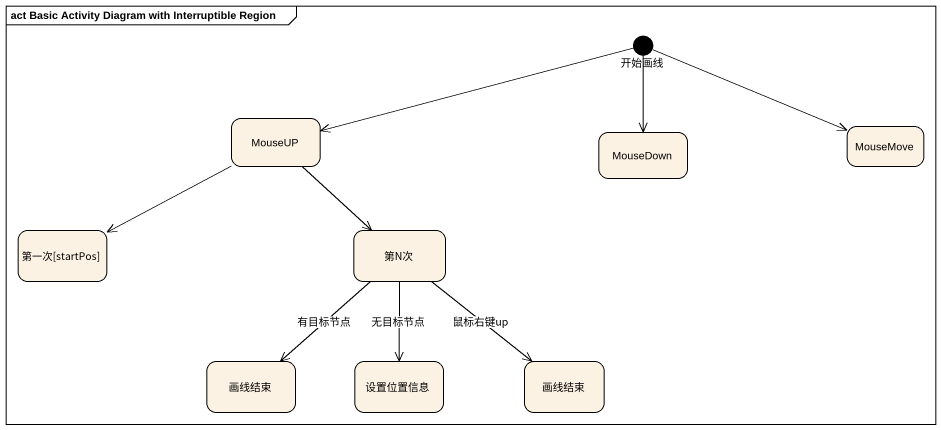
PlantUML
@startuml
mainframe act Basic Activity Diagram with Interruptible Region
hide empty description
state 开始画线 <<start>>
state MouseUP
state MouseMove
state MouseDown
state "第一次[startPos]" as 第一次_startPos
state 第N次
state 画线结束
state 设置位置信息
state "画线结束" as 画线结束_2
开始画线 -left-> MouseUP
开始画线 -right-> MouseMove
开始画线 --> MouseDown
MouseUP -left-> 第一次_startPos
MouseUP --> 第N次
第N次 --> 画线结束 : 有目标节点
第N次 --> 设置位置信息 : 无目标节点
第N次 --> 画线结束_2 : 鼠标右键up
@enduml
